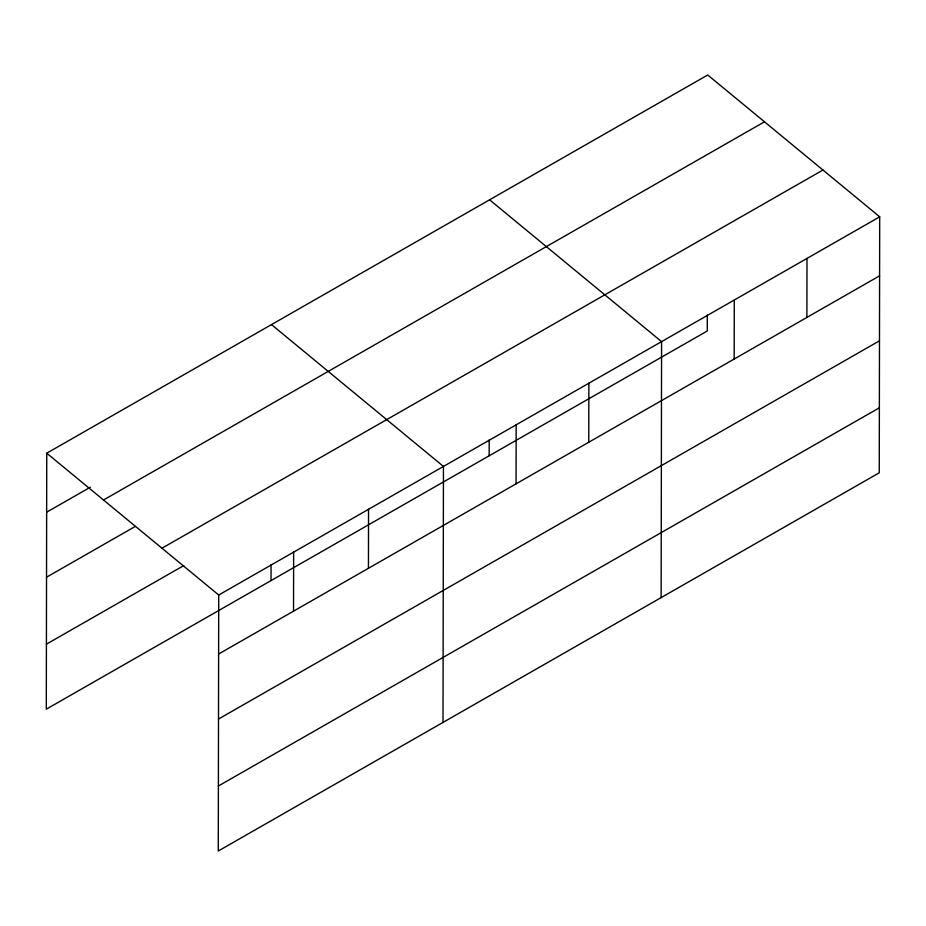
<?xml version="1.0" encoding="UTF-8"?>
<svg xmlns="http://www.w3.org/2000/svg" width="926" height="926" viewBox="0 0 926 926"><rect width="100%" height="100%" fill="white"/><g stroke="black" fill="none" stroke-linecap="round" stroke-linejoin="round"><path stroke-width="1.39" d="M46.751 453.196L218.721 595.013L218.27 851.006L879.249 472.804L879.7 216.823L707.73 74.994L46.751 453.196L46.3 709.177L707.279 330.987L707.302 315.095M271.029 580.59L271.063 564.698M293.53 611.16L293.635 552.151M368.444 568.298L368.548 509.288M443.01 722.419L443.45 466.426L271.48 324.609M489.16 455.789L489.183 439.896M516.06 483.835L516.164 424.826M588.762 442.234L588.867 383.225M661.129 597.606L661.581 341.625L489.599 199.808M734.179 359.033L734.283 300.024M806.893 317.433L806.997 258.423M46.647 512.205L90.343 487.192M103.504 499.994L764.482 121.804M46.532 577.199L135.173 526.477M161.969 548.215L822.948 170.025M46.416 644.172L183.753 565.589M218.721 595.013L879.7 216.823M218.617 654.022L879.596 275.832M218.501 719.027L879.48 340.826M218.386 786L879.364 407.799"/></g></svg>
